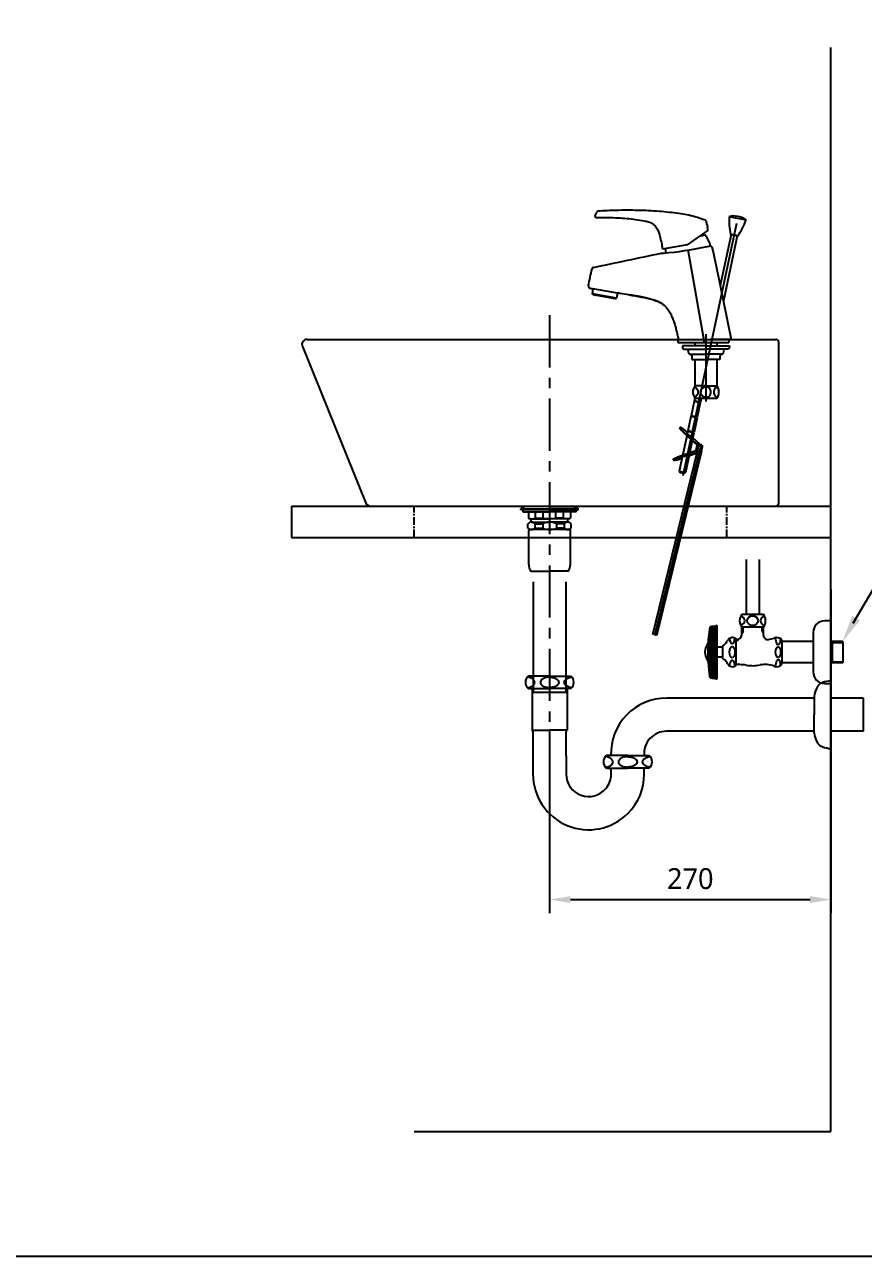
# Model space of a CAD drawing. Extents: x 9 to 3109, y -2323 to -132.
# Drawn here: x 1814 to 2619, y -2323 to -1142 of the extents above; entities that cross this region are included whole.
import ezdxf

# ---------------------------------------------------------------- set-up
doc = ezdxf.new("R2010")
doc.units = 0
doc.header["$LTSCALE"] = 20
doc.header["$MEASUREMENT"] = 0
doc.linetypes.add('CENTER', pattern=[2, 1.25, -0.25, 0.25, -0.25])
doc.layers.get('0').update_dxf_attribs({"linetype": 'CONTINUOUS'})
doc.layers.get('DEFPOINTS').update_dxf_attribs({"linetype": 'CONTINUOUS'})
for name, color, linetype in [('1', 1, 'CONTINUOUS'), ('3', 3, 'CONTINUOUS'), ('4', 4, 'CONTINUOUS'), ('5', 5, 'CONTINUOUS'), ('6', 6, 'CONTINUOUS'), ('7', 7, 'CONTINUOUS')]:
    doc.layers.add(name, color=color, linetype=linetype)
doc.styles.get("Standard").update_dxf_attribs({"font": 'NanumGothic.ttf'})
doc.dimstyles.get("Standard").update_dxf_attribs({"dimtxt": 2.5, "dimasz": 2, "dimexe": 2, "dimexo": 1, "dimgap": 1.5, "dimtad": 1, "dimdec": 0, "dimlfac": 10, "dimrnd": 0.5, "dimzin": 0, "dimdsep": 46, "dimtxsty": 'Standard', "dimcen": 0, "dimclrt": 2, "dimadec": 0, "dimazin": 0, "dimtfac": 1, "dimtdec": 0, "dimtmove": 0, "dimatfit": 3, "dimfxl": 1, "dimtolj": 1, "dimtzin": 0, "dimarcsym": 0})

# ---------------------------------------------------------------- blocks, each defined once
blk = doc.blocks.new('A$C12E610A9')
at = {"color": 3}
for p, q in [((222.1, 194.4), (142, 57.5)), ((370.1, 194.4), (222.1, 194.4))]:
    blk.add_line(p, q, dxfattribs=at)
at = {"layer": '1', "color": 3}
blk.add_solid([(148.7, 60.5), (141.3, 64.9), (131.9, 40.2)], dxfattribs=at)
at = {"layer": '6'}
for p, q in [((39.4, 118.8), (39.4, 66)), ((52.1, 118.8), (52.1, 66)), ((52.1, 66), (35.2, 66)), ((56.2, 66), (52.1, 66)), ((120.9, 60), (114.9, 60)), ((120.9, 0), (120.9, 60)), ((4.8, 54), (4.8, 30)), ((5.4, 54.5), (6.2, 54.5)), ((6.2, 54.5), (6.7, 55)), ((6.2, 54.5), (6.2, 30)), ((6.7, 55), (6.7, 30)), ((6.7, 55), (9.9, 55)), ((6.7, 54.6), (10.2, 54.6)), ((6.7, 53.6), (10.2, 53.6)), ((6.7, 52.6), (10.2, 52.6)), ((6.7, 51.6), (10.2, 51.6)), ((6.7, 50.6), (10.2, 50.6)), ((6.7, 49.6), (10.2, 49.6)), ((6.7, 48.6), (10.2, 48.6)), ((6.7, 47.6), (10.2, 47.6)), ((10.2, 55.3), (10.2, 55.5)), ((10.2, 55.5), (11.7, 55.5)), ((10.2, 55.3), (10.2, 30)), ((11.7, 54.5), (11.7, 55.5)), ((11.7, 30), (11.7, 54.5)), ((56.2, 54), (35.2, 54)), ((35.2, 46.5), (35.2, 54)), ((36.5, 50), (35.2, 47.8)), ((36.5, 50), (35.2, 50)), ((36.5, 50), (36.5, 54)), ((55, 50), (55, 54)), ((55, 50), (56.2, 47.8)), ((56.2, 50), (55, 50)), ((56.2, 46.1), (56.2, 54)), ((103.9, 49), (103.9, 11)), ((6.7, 46.6), (10.2, 46.6)), ((6.7, 45.6), (10.2, 45.6)), ((6.7, 44.6), (10.2, 44.6)), ((6.7, 43.6), (10.2, 43.6)), ((6.7, 42.6), (10.2, 42.6)), ((6.7, 41.6), (10.2, 41.6)), ((6.7, 40.6), (10.2, 40.6)), ((6.7, 39.6), (10.2, 39.6)), ((6.7, 38.6), (10.2, 38.6)), ((6.7, 37.6), (10.2, 37.6)), ((6.7, 36.6), (10.2, 36.6)), ((6.7, 35.6), (10.2, 35.6)), ((16.8, 35.7), (16.8, 34.7)), ((21.7, 41.3), (21.2, 40.4)), ((29.8, 42), (29.8, 42.7)), ((29.8, 18), (29.8, 42)), ((30.7, 42), (29.8, 42)), ((30.7, 41.2), (29.8, 41.2)), ((30.7, 41.2), (32, 42.2)), ((30.7, 41.2), (30.7, 42)), ((73.7, 39.3), (73.7, 42)), ((103.9, 40.2), (73.7, 40.2)), ((73.7, 39.2), (73.7, 20.7)), ((131.9, 40.2), (120.9, 40.2)), ((120.9, 39.6), (120.9, 20.4)), ((122.4, 39.2), (121.4, 40.2)), ((122.4, 19.7), (122.4, 40.2)), ((122.4, 39.2), (132.9, 39.2)), ((132.9, 39.2), (131.9, 40.2)), ((132.7, 20.7), (132.7, 39.2)), ((4.8, 6), (4.8, 30)), ((6.2, 5.5), (6.2, 30)), ((6.7, 34.6), (10.2, 34.6)), ((6.7, 33.6), (10.2, 33.6)), ((6.7, 32.6), (10.2, 32.6)), ((6.7, 31.6), (10.2, 31.6)), ((6.7, 30.6), (10.2, 30.6)), ((6.7, 5), (6.7, 30)), ((6.7, 29.4), (10.2, 29.4)), ((6.7, 28.4), (10.2, 28.4)), ((6.7, 27.4), (10.2, 27.4)), ((6.7, 26.4), (10.2, 26.4)), ((6.7, 25.4), (10.2, 25.4)), ((6.7, 24.4), (10.2, 24.4)), ((10.2, 4.7), (10.2, 30)), ((16.8, 34.7), (11.7, 34.7)), ((11.7, 4.5), (11.7, 30)), ((16.8, 25.2), (11.7, 25.2)), ((16.8, 34.7), (16.8, 25.2)), ((16.8, 24.3), (16.8, 25.2)), ((6.7, 23.4), (10.2, 23.4)), ((6.7, 22.4), (10.2, 22.4)), ((6.7, 21.4), (10.2, 21.4)), ((6.7, 20.4), (10.2, 20.4)), ((6.7, 19.4), (10.2, 19.4)), ((6.7, 18.4), (10.2, 18.4)), ((6.7, 17.4), (10.2, 17.4)), ((6.7, 16.4), (10.2, 16.4)), ((6.7, 15.4), (10.2, 15.4)), ((6.7, 14.4), (10.2, 14.4)), ((6.7, 13.4), (10.2, 13.4)), ((6.7, 12.4), (10.2, 12.4)), ((21.7, 18.7), (21.2, 19.6)), ((30.7, 18.7), (29.8, 18.7)), ((33.5, 18), (29.8, 18)), ((29.8, 17.3), (29.8, 18)), ((30.7, 18.7), (32, 18)), ((30.7, 18), (30.7, 18.7)), ((73.7, 18), (73.7, 20.7)), ((103.9, 19.7), (73.7, 19.7)), ((73.7, 19.7), (73.7, 19.6)), ((73.7, 18), (73.7, 19.6)), ((131.9, 19.7), (120.9, 19.7)), ((121.4, 19.7), (122.4, 20.7)), ((122.4, 20.7), (132.9, 20.7)), ((131.9, 19.7), (132.9, 20.7)), ((5.4, 5.5), (6.2, 5.5)), ((6.2, 5.5), (6.7, 5)), ((6.7, 11.4), (10.2, 11.4)), ((6.7, 10.4), (10.2, 10.4)), ((6.7, 9.4), (10.2, 9.4)), ((6.7, 8.4), (10.2, 8.4)), ((6.7, 7.4), (10.2, 7.4)), ((6.7, 6.4), (10.2, 6.4)), ((6.7, 5.4), (10.2, 5.4)), ((6.7, 5), (9.9, 5)), ((10.2, 4.5), (10.2, 4.7)), ((10.2, 4.5), (11.7, 4.5)), ((114.9, 0), (120.9, 0))]:
    blk.add_line(p, q, dxfattribs=at)
for centre, radius, start, end in [((43.2, 60), 10, 143.1301, 216.8699), ((48.2, 60), 10, 323.1301, 36.8699), ((114.9, 49), 11, 90, 180), ((147.7, 30), 145, 170.5066, 178.0569), ((5.4, 53.8), 0.7, 90, 170.5066), ((9.9, 55.3), 0.3, 270, 0), ((14, 30), 14, 141.7859, 179.7527), ((9, 47.4), 14, 303.8098, 330), ((26.4, 38.6), 5.36, 49.5694, 150), ((30.7, 46.5), 4.5, 270, 0), ((60.2, 46.1), 4, 180, 277.7117), ((57.5, 66.7), 24.8, 277.7117, 290.9661), ((68.8, 37), 7, 45.4871, 110.9661), ((14, 30.1), 14, 180.2473, 218.2141), ((147.7, 30), 145, 178.0569, 189.4934), ((9, 12.6), 14, 30, 56.1902), ((26.4, 21.4), 5.36, 210, 310.4306), ((33.5, -20), 38, 80.6952, 90), ((45.7, 55), 38, 260.6952, 280.7373), ((57.5, -6.7), 24.8, 69.0339, 100.7373), ((68.8, 23), 7, 249.0339, 314.5), ((5.4, 6.2), 0.7, 189.4934, 270), ((9.9, 4.7), 0.3, 0, 90), ((114.9, 11), 11, 180, 270)]:
    blk.add_arc(centre, radius, start, end, dxfattribs=at)
for centre, major_axis, ratio, start_param, end_param in [((33, 60.2), (-5.23, 0), 0.866391, 1.800504, 4.443058), ((58.4, 60.2), (-5.23, 0), 0.866391, -1.317473, 1.357378), ((26.1, 43.6), (0, 5.4), 0.478204, 1.649187, 4.692658), ((70.2, 42.5), (0, 5.22), 0.46009, 1.292018, 4.793095), ((26.1, 16.7), (0, 5.4), 0.478204, 4.6817, 7.825213), ((70.2, 17.6), (0, 5.22), 0.46009, 4.613779, 8.15122)]:
    blk.add_ellipse(centre, major_axis=major_axis, ratio=ratio, start_param=start_param, end_param=end_param, dxfattribs=at)
for centre, major_axis, ratio in [((45.7, 60.2), (5.23, 0), 0.866391), ((26.1, 30), (0, -5.4), 0.478204), ((70.2, 30), (0, -5.22), 0.46009)]:
    blk.add_ellipse(centre, major_axis=major_axis, ratio=ratio, dxfattribs=at)
at = {"layer": '1', "color": 2, "insert": (301.4, 218.1), "char_height": 26, "attachment_point": 5}
blk.add_mtext('R{\\f??|b0|i0|c0|p49; }1/2', dxfattribs=at)
blk = doc.blocks.new('A$C60C84702')
at = {"layer": '4'}
for p, q in [((6.7, 147.4), (2.4, 147.4)), ((6.7, 147.4), (2.4, 147.4)), ((22.9, 147.4), (6.7, 147.4)), ((22.9, 147.4), (6.7, 147.4)), ((22.9, 147.4), (39.2, 147.4)), ((22.9, 147.4), (39.2, 147.4)), ((39.2, 147.4), (43.5, 147.4)), ((39.2, 147.4), (43.5, 147.4)), ((2.8, 135.4), (2.4, 135.4)), ((2.8, 135.4), (22.9, 135.4)), ((6.1, 135.4), (6.1, 95.6)), ((43.1, 135.4), (22.9, 135.4)), ((39.7, 135.4), (39.7, 95.6)), ((43.1, 135.4), (43.5, 135.4)), ((6.1, 95.6), (22.9, 95.6)), ((39.7, 95.6), (22.9, 95.6)), ((7.1, 53.4), (7.1, 93.9)), ((38.8, 70.8), (38.8, 93.9)), ((81.6, 71.1), (77.3, 71.1)), ((97.9, 71.1), (81.6, 71.1)), ((97.9, 71.1), (97.9, 71.1)), ((98, 71.1), (97.9, 71.1)), ((98, 71.1), (114.3, 71.1)), ((114.3, 71.1), (118.6, 71.1)), ((38.8, 70.8), (38.8, 53.4)), ((77.7, 59.1), (97.9, 59.1)), ((81.1, 59.1), (81.1, 58.4)), ((82.1, 53.4), (82.1, 56.8)), ((118.2, 59.1), (98, 59.1)), ((113.8, 53.4), (113.8, 59.1))]:
    blk.add_line(p, q, dxfattribs=at)
for points in [[(8.7, 141.4, 0.155217), (8.1, 143.2, 0.106747), (6.1, 145.1, 0.073043), (3.3, 146.2, 0.028511), (1.6, 146.6, 0.059523)], [(14.7, 143.1, 0.32729), (14.7, 139.6, 0.106373), (16.7, 137.8, 0.071219), (19.4, 136.8, 0.057537), (22.9, 136.4, 0.057537)], [(22.9, 146.4, 0.057537), (19.4, 146, 0.071219), (16.7, 144.9, 0.106373), (14.7, 143.1, 0.159483)], [(22.9, 146.4, 0.057537), (19.4, 146, 0.071219), (16.7, 144.9, 0.106373), (14.7, 143.1, 0.159483)], [(22.9, 146.4, -0.057537), (26.5, 146, -0.071219), (29.2, 144.9, -0.106373), (31.2, 143.1, -0.159483)], [(22.9, 146.4, -0.057537), (26.5, 146, -0.071219), (29.2, 144.9, -0.106373), (31.2, 143.1, -0.159483)], [(31.2, 143.1, -0.32729), (31.2, 139.6, -0.106373), (29.2, 137.8, -0.071219), (26.5, 136.8, -0.057537), (22.9, 136.4, -0.057537)], [(37.1, 141.4, -0.155217), (37.7, 143.2, -0.106747), (39.8, 145.1, -0.073043), (42.5, 146.2, -0.028511), (44.3, 146.6, -0.059523)], [(1.6, 136.2, 0.028511), (3.3, 136.5, 0.073043), (6.1, 137.6, 0.106747), (8.1, 139.5, 0.155217), (8.7, 141.4, 0.155217)], [(44.3, 136.2, -0.028511), (42.5, 136.5, -0.073043), (39.8, 137.6, -0.106747), (37.7, 139.5, -0.155217), (37.1, 141.4, -0.155217)], [(83.7, 65.1, 0.155217), (83.1, 66.9, 0.106747), (81, 68.8, 0.073043), (78.2, 69.9, 0.028511), (76.5, 70.3, 0.059523)], [(76.5, 59.9, 0.028511), (78.2, 60.2, 0.073043), (81, 61.3, 0.106747), (83.1, 63.2, 0.155217), (83.7, 65.1, 0.155217)], [(89.6, 66.8, 0.32729), (89.6, 63.3, 0.106373), (91.6, 61.5, 0.071219), (94.3, 60.5, 0.057537), (97.9, 60.1, 0.057537)], [(97.9, 70.1, 0.05879), (94.3, 69.7, 0.071219), (91.6, 68.6, 0.106373), (89.6, 66.8, 0.159483)], [(97.9, 70.1, -0.05879), (101.6, 69.7, -0.071219), (104.3, 68.6, -0.106373), (106.3, 66.8, -0.159483)], [(106.3, 66.8, -0.32729), (106.3, 63.3, -0.106373), (104.3, 61.5, -0.071219), (101.6, 60.5, -0.057537), (98, 60.1, -0.057537)], [(112.2, 65.1, -0.155217), (112.8, 66.9, -0.106747), (114.9, 68.8, -0.073043), (117.6, 69.9, -0.028511), (119.4, 70.3, -0.059523)], [(119.4, 59.9, -0.028511), (117.6, 60.2, -0.073043), (114.9, 61.3, -0.106747), (112.8, 63.2, -0.155217), (112.2, 65.1, -0.155217)]]:
    blk.add_lwpolyline(points, format="xyb", dxfattribs=at)
for centre, radius, start, end in [((7.7, 141.4), 8, 131.4096, 228.5904), ((38.2, 141.4), 8, 311.4096, 48.5904), ((135.2, 72.9), 53.4, 90, 181.9326), ((7.1, 95.6), 1, 180, 238.7026), ((6.1, 93.9), 0.925, 0, 58.7026), ((39.7, 93.9), 0.925, 121.2974, 180), ((38.7, 95.6), 1, 301.2974, 0), ((135.2, 72.9), 21.6, 90, 184.7747), ((82.6, 65.1), 8, 131.4096, 228.5904), ((113.3, 65.1), 8, 311.4096, 48.5904), ((60.4, 53.4), 53.4, 180, 314.9403), ((60.4, 53.4), 21.6, 180, 320.796), ((60.4, 53.4), 21.6, 320.796, 0), ((65.1, 47.8), 19.2, 28.0637, 33.4561), ((60.4, 53.4), 53.4, 314.9403, 0)]:
    blk.add_arc(centre, radius, start, end, dxfattribs=at)
blk = doc.blocks.new('A$C7012546D')
at = {"layer": '4'}
for p, q in [((16, 65), (16, 0)), ((0, 49.9), (0, 32.5)), ((47.1, 48.4), (16, 48.4)), ((47.1, 16.6), (47.1, 48.4)), ((0, 15.1), (0, 32.5)), ((47.1, 16.6), (16, 16.6))]:
    blk.add_line(p, q, dxfattribs=at)
for centre, radius, start, end in [((20, 49), 20, 146.2077, 177.4359), ((11.3, 54.1), 10, 111.1927, 142.8035), ((17.5, 35), 30, 92.866, 109.0071), ((20, 16), 20, 182.5641, 213.7923), ((11.3, 10.9), 10, 217.1965, 248.8073), ((17.5, 30), 30, 250.9929, 267.134)]:
    blk.add_arc(centre, radius, start, end, dxfattribs=at)
blk = doc.blocks.new('*D79')
at = {"layer": '3', "color": 3, "lineweight": -2, "transparency": 16777216}
for p, q in [((2587.7, -1683.5), (2587.7, -1993.9)), ((2317.7, -1818.3), (2317.7, -1993.9)), ((2337.7, -1980.9), (2567.7, -1980.9))]:
    blk.add_line(p, q, dxfattribs=at)
at = {"layer": '3', "color": 3, "transparency": 16777216}
for points in [[(2337.7, -1977.6), (2337.7, -1984.2), (2317.7, -1980.9)], [(2567.7, -1977.6), (2567.7, -1984.2), (2587.7, -1980.9)]]:
    blk.add_solid(points, dxfattribs=at)
at = {"layer": 'DEFPOINTS', "color": 0, "transparency": 16777216}
for p in [(2587.7, -1683.5), (2317.7, -1818.3), (2587.7, -1980.9)]:
    blk.add_point(p, dxfattribs=at)
at = {"layer": '3', "color": 2, "transparency": 16777216, "insert": (2452.7, -1960.9), "char_height": 20, "attachment_point": 5}
blk.add_mtext('\\A1;270', dxfattribs=at)

msp = doc.modelspace()

# ---------------------------------------------------------------- linework, layer by layer
at = {"color": 2, "linetype": 'CENTER', "ltscale": 2}
msp.add_line((2317.71523, -1420.34506, 44.71601), (2317.71523, -1818.30575, 44.71601), dxfattribs=at)
at = {"color": 7}
msp.add_line((2146.07028, -1603.50143, 78.66922), (2534.71523, -1603.50143, 78.66922), dxfattribs=at)
at = {"layer": '1'}
for p, q in [((2587.71523, -2203.50143, 44.71601), (2587.71523, -1163.50143, 44.71601)), ((2187.71523, -2203.50143, 44.71601), (2587.71523, -2203.50143, 44.71601))]:
    msp.add_line(p, q, dxfattribs=at)
at = {"layer": '1', "color": 7}
for p, q in [((2080.53986, -1450.23706, 46.19147), (2141.44344, -1600.46868, 78.00489)), ((2085.1667, -1443.50143, 44.71601), (2534.71523, -1443.50143, 44.71601)), ((2537.71523, -1600.57358, 78.01521), (2537.71523, -1446.50143, 44.71601))]:
    msp.add_line(p, q, dxfattribs=at)
at = {"layer": '1', "color": 7, "extrusion": (0, 0.213979, 0.976838)}
msp.add_arc((-2085.1667, 1424.63561, -265.19919), 5, 270, 22.27605805, dxfattribs=at)
at = {"layer": '1', "color": 7}
msp.add_arc((2534.71523, -1446.50143, 44.71601), 3, 0, 90, dxfattribs=at)
at = {"layer": '1', "color": 7, "extrusion": (2.53217e-15, 0.213979, 0.976838)}
msp.add_arc((-2146.07028, 1578.19501, -266.26909), 5, 22.27605805, 90, dxfattribs=at)
at = {"layer": '1', "color": 7, "extrusion": (2.60085e-15, 0.218004, 0.975948)}
msp.add_arc((-2534.71523, 1579.08408, -272.79228), 3, 90, 180, dxfattribs=at)
at = {"layer": '3'}
for p, q in [((2294.38188, -1603.50143, 87.92328), (2290.21523, -1606.00141, 87.92328)), ((2290.21523, -1607.00141, 87.92328), (2290.21523, -1606.00141, 87.92328)), ((2290.21523, -1606.00141, 87.92328), (2317.71523, -1606.00141, 87.92328)), ((2345.21523, -1606.00141, 87.92328), (2317.71523, -1606.00141, 87.92328)), ((2341.04859, -1603.50143, 87.92328), (2345.21523, -1606.00141, 87.92328)), ((2345.21523, -1607.00141, 87.92328), (2345.21523, -1606.00141, 87.92328)), ((2300.21523, -1607.00141, 87.92328), (2290.21523, -1607.00141, 87.92328)), ((2292.0231, -1607.00141, 87.92328), (2292.0231, -1608.30141, 87.92328)), ((2292.5231, -1608.80141, 87.92328), (2297.5231, -1608.80141, 87.92328)), ((2297.5231, -1608.80141, 87.92328), (2297.5231, -1614.92406, 87.92328)), ((2297.5231, -1608.80141, 87.92328), (2317.71523, -1608.80141, 87.92328)), ((2298.5231, -1615.50141, 87.92328), (2297.5231, -1614.92406, 87.92328)), ((2298.5231, -1615.50141, 87.92328), (2299.9231, -1615.50141, 87.92328)), ((2299.9231, -1615.50141, 87.92328), (2317.71523, -1615.50141, 87.92328)), ((2335.21523, -1607.00141, 87.92328), (2300.21523, -1607.00141, 87.92328)), ((2300.21523, -1618.91265, 87.92328), (2300.21523, -1615.50141, 87.92328)), ((2304.29789, -1614.92406, 87.92328), (2304.29789, -1608.80141, 87.92328)), ((2304.29789, -1614.92406, 87.92328), (2311.69855, -1614.92406, 87.92328)), ((2311.69855, -1614.92406, 87.92328), (2311.69855, -1608.80141, 87.92328)), ((2337.90736, -1608.80141, 87.92328), (2317.71523, -1608.80141, 87.92328)), ((2335.50736, -1615.50141, 87.92328), (2317.71523, -1615.50141, 87.92328)), ((2323.73192, -1614.92406, 87.92328), (2323.73192, -1608.80141, 87.92328)), ((2331.13258, -1614.92406, 87.92328), (2323.73192, -1614.92406, 87.92328)), ((2331.13258, -1614.92406, 87.92328), (2331.13258, -1608.80141, 87.92328)), ((2335.21523, -1607.00141, 87.92328), (2345.21523, -1607.00141, 87.92328)), ((2335.21523, -1618.91265, 87.92328), (2335.21523, -1615.50141, 87.92328)), ((2336.90736, -1615.50141, 87.92328), (2335.50736, -1615.50141, 87.92328)), ((2336.90736, -1615.50141, 87.92328), (2337.90736, -1614.92406, 87.92328)), ((2342.90736, -1608.80141, 87.92328), (2337.90736, -1608.80141, 87.92328)), ((2337.90736, -1608.80141, 87.92328), (2337.90736, -1614.92406, 87.92328)), ((2343.40736, -1607.00141, 87.92328), (2343.40736, -1608.30141, 87.92328)), ((2296.97154, -1624.46363, 87.92328), (2296.97154, -1620.35038, 87.92328)), ((2297.71523, -1659.50935, 87.92328), (2297.71523, -1626.907, 87.92328)), ((2317.71523, -1625.907, 87.92328), (2298.71523, -1625.907, 87.92328)), ((2300.35893, -1618.907, 87.92328), (2317.47154, -1618.907, 87.92328)), ((2303.74632, -1620.35038, 87.92328), (2303.74632, -1624.46363, 87.92328)), ((2303.74632, -1620.35038, 87.92328), (2311.14698, -1620.35038, 87.92328)), ((2303.74632, -1624.46363, 87.92328), (2311.14698, -1624.46363, 87.92328)), ((2311.14698, -1620.35038, 87.92328), (2311.14698, -1624.46363, 87.92328)), ((2335.07154, -1625.907, 87.92328), (2317.71523, -1625.907, 87.92328)), ((2335.07154, -1618.907, 87.92328), (2317.95893, -1618.907, 87.92328)), ((2331.68415, -1620.35038, 87.92328), (2324.28348, -1620.35038, 87.92328)), ((2324.28348, -1620.35038, 87.92328), (2324.28348, -1624.46363, 87.92328)), ((2331.68415, -1624.46363, 87.92328), (2324.28348, -1624.46363, 87.92328)), ((2331.68415, -1620.35038, 87.92328), (2331.68415, -1624.46363, 87.92328)), ((2334.51523, -1625.907, 87.92328), (2335.07154, -1625.907, 87.92328)), ((2335.07154, -1625.907, 87.92328), (2335.47154, -1625.907, 87.92328)), ((2336.71523, -1625.907, 87.92328), (2335.21523, -1625.907, 87.92328)), ((2337.71523, -1659.50935, 87.92328), (2337.71523, -1626.907, 87.92328)), ((2338.45893, -1624.46363, 87.92328), (2338.45893, -1620.35038, 87.92328)), ((2299.71524, -1665.907, 87.92328), (2317.71523, -1665.907, 87.92328)), ((2335.71523, -1665.907, 87.92328), (2317.71523, -1665.907, 87.92328)), ((2301.84023, -1676.00064, 53.97006), (2301.84023, -1782.00064, 53.97006)), ((2333.59023, -1782.00064, 53.97006), (2333.59023, -1676.00064, 53.97006)), ((2301.84023, -1782.00064, 53.97006), (2333.59023, -1782.00064, 53.97006))]:
    msp.add_line(p, q, dxfattribs=at)
for centre, radius, start, end in [((2292.5231, -1608.30141, 87.92328), 0.5, 180, 270), ((2300.9105, -1605.3222, 87.92328), 10.18185, 250.56792502, 289.43207498), ((2317.52309, -1586.04908, 87.92328), 29.45658, 258.59556617, 270.3737354), ((2317.90737, -1586.04908, 87.92328), 29.45658, 269.6262646, 281.40443383), ((2334.51997, -1605.3222, 87.92328), 10.18185, 250.56792502, 289.43207498), ((2342.90736, -1608.30141, 87.92328), 0.5, 270, 0), ((2300.35893, -1623.6148, 87.92328), 4.70435, 43.94093732, 136.05906268), ((2300.35893, -1621.1992, 87.92328), 4.70435, 223.94093732, 316.05906268), ((2298.71523, -1626.907, 87.92328), 1, 90, 180), ((2317.24934, -1632.51148, 87.92328), 13.60629, 89.06429532, 116.64718661), ((2317.24934, -1612.30252, 87.92328), 13.60629, 243.35281339, 270.93570468), ((2318.18113, -1632.51148, 87.92328), 13.60629, 63.35281339, 90.93570468), ((2318.18113, -1612.30252, 87.92328), 13.60629, 269.06429532, 296.64718661), ((2335.07154, -1623.6148, 87.92328), 4.70435, 43.94093732, 136.05906268), ((2335.07154, -1621.1992, 87.92328), 4.70435, 223.94093732, 316.05906268), ((2336.71523, -1626.907, 87.92328), 1, 0, 90), ((2310.70364, -1658.96042, 87.92328), 13, 182.42004342, 212.30000816), ((2324.72683, -1658.96042, 87.92328), 13, 327.69999184, 357.57995658)]:
    msp.add_arc(centre, radius, start, end, dxfattribs=at)
at = {"layer": '4'}
for p, q in [((2571.73526, -1787.65063, 44.71601), (2429.94425, -1787.65063, 44.71601)), ((2571.73526, -1819.40063, 44.71601), (2429.94425, -1819.40063, 44.71601))]:
    msp.add_line(p, q, dxfattribs=at)
at = {"layer": '5'}
for p, q in [((2070.21523, -1603.50143, 78.66922), (2587.71523, -1603.50143, 78.66922)), ((2070.21523, -1603.50143, 78.66922), (2070.21523, -1633.50143, 78.66922)), ((2070.21523, -1633.50143, 78.66922), (2587.71523, -1633.50143, 78.66922))]:
    msp.add_line(p, q, dxfattribs=at)
at = {"layer": '5', "color": 1, "linetype": 'CENTER', "ltscale": 0.3}
for p, q in [((2187.71523, -1633.50143, 78.66922), (2187.71523, -1603.50143, 78.66922)), ((2487.71523, -1633.50143, 78.66922), (2487.71523, -1603.50143, 78.66922))]:
    msp.add_line(p, q, dxfattribs=at)
at = {"layer": '5', "color": 212}
msp.add_lwpolyline([(9.10671, -223.14423), (3109.10671, -223.14423), (3109.10671, -2323.14423), (9.10671, -2323.14423)], close=True, dxfattribs=at)
at = {"layer": '7'}
for p, q in [((2497.17824, -1332.32393, 44.71601), (2445.70195, -1574.50085, 44.71601)), ((2468.90886, -1333.48399, 44.71601), (2469.25616, -1335.45364, 44.71601)), ((2493.1317, -1324.90785, 44.71601), (2490.12993, -1325.80331, 44.71601)), ((2506.26937, -1329.23385, 44.71601), (2490.12993, -1325.80331, 44.71601)), ((2493.1317, -1324.90785, 44.71601), (2493.16202, -1324.91429, 44.71601)), ((2503.86101, -1327.18843, 44.71601), (2503.89133, -1327.19487, 44.71601)), ((2503.89133, -1327.19487, 44.71601), (2506.26937, -1329.23385, 44.71601)), ((2469.75614, -1338.66359, 44.71601), (2449.69115, -1352.71325, 44.71601)), ((2467.06043, -1343.65956, 44.71601), (2461.127, -1344.70578, 44.71601)), ((2491.83466, -1343.03428, 44.71601), (2481.48734, -1391.7146, 44.71601)), ((2497.70355, -1344.28175, 44.71601), (2484.49797, -1406.40912, 44.71601)), ((2498.38309, -1344.11338, 44.71601), (2491.28236, -1342.60407, 44.71601)), ((2491.66949, -1342.99917, 44.71601), (2492.81281, -1343.24219, 44.71601)), ((2496.7254, -1344.07384, 44.71601), (2492.81281, -1343.24219, 44.71601)), ((2496.7254, -1344.07384, 44.71601), (2497.86872, -1344.31686, 44.71601)), ((2449.69115, -1352.71325, 44.71601), (2426.19618, -1356.85605, 44.71601)), ((2466.22854, -1446.50142, 44.71601), (2450.57676, -1357.73577, 44.71601)), ((2467.31849, -1354.78375, 44.71601), (2472.65684, -1353.84245, 44.71601)), ((2481.48734, -1391.7146, 44.71601), (2492.09747, -1443.50142, 44.71601)), ((2359.30935, -1394.91335, 44.71601), (2358.44234, -1399.83044, 44.71601)), ((2382.07772, -1403.998, 44.71601), (2358.44234, -1399.83044, 44.71601)), ((2359.32689, -1400.57267, 44.71601), (2358.44234, -1399.83044, 44.71601)), ((2382.94734, -1399.06617, 44.71601), (2359.30935, -1394.91335, 44.71601)), ((2359.32689, -1400.57267, 44.71601), (2361.05091, -1400.87666, 44.71601)), ((2379.26924, -1404.08905, 44.71601), (2361.0503, -1400.87655, 44.71601)), ((2378.84059, -1404.21655, 44.71601), (2361.40949, -1401.14297, 44.71601)), ((2379.26869, -1404.08895, 44.71601), (2380.99266, -1404.39293, 44.71601)), ((2380.99266, -1404.39293, 44.71601), (2382.07772, -1403.998, 44.71601)), ((2382.94734, -1399.06617, 44.71601), (2382.07772, -1403.998, 44.71601)), ((2383.43974, -1399.153, 44.71601), (2382.94734, -1399.06617, 44.71601)), ((2467.71523, -1438.50142, 44.71601), (2467.71523, -1503.00142, 44.71601)), ((2439.94128, -1443.50142, 44.71601), (2469.09747, -1443.50142, 44.71601)), ((2440.9414, -1443.50142, 44.71601), (2440.9414, -1446.50142, 44.71601)), ((2440.9414, -1446.50142, 44.71601), (2468.4598, -1446.50142, 44.71601)), ((2441.22215, -1443.0325, 44.71601), (2441.32817, -1443.50142, 44.71601)), ((2441.32817, -1443.50142, 44.71601), (2492.09747, -1443.50142, 44.71601)), ((2445.21523, -1449.7872, 44.71601), (2445.21523, -1451.2872, 44.71601)), ((2467.71523, -1449.7872, 44.71601), (2445.21523, -1449.7872, 44.71601)), ((2446.71523, -1452.7872, 44.71601), (2449.21523, -1452.7872, 44.71601)), ((2449.21523, -1452.7872, 44.71601), (2467.71523, -1452.7872, 44.71601)), ((2457.21523, -1446.50142, 44.71601), (2457.21523, -1449.7872, 44.71601)), ((2467.71523, -1449.7872, 44.71601), (2490.21523, -1449.7872, 44.71601)), ((2486.21523, -1452.7872, 44.71601), (2467.71523, -1452.7872, 44.71601)), ((2468.4598, -1446.50142, 44.71601), (2489.71523, -1446.50142, 44.71601)), ((2469.09747, -1443.50142, 44.71601), (2490.71523, -1443.50142, 44.71601)), ((2490.71523, -1443.50142, 44.71601), (2471.71523, -1443.50142, 44.71601)), ((2475.79415, -1443.50142, 44.71601), (2474.78226, -1443.50142, 44.71601)), ((2476.9887, -1443.50142, 44.71601), (2475.79415, -1443.50142, 44.71601)), ((2478.21523, -1446.50142, 44.71601), (2478.21523, -1449.7872, 44.71601)), ((2488.71523, -1452.7872, 44.71601), (2486.21523, -1452.7872, 44.71601)), ((2489.71523, -1443.50142, 44.71601), (2489.71523, -1446.50142, 44.71601)), ((2490.21523, -1449.7872, 44.71601), (2490.21523, -1451.2872, 44.71601)), ((2450.71523, -1454.2872, 44.71601), (2450.71523, -1455.7872, 44.71601)), ((2452.71523, -1457.7872, 44.71601), (2467.71523, -1457.7872, 44.71601)), ((2454.21523, -1459.2872, 44.71601), (2454.21523, -1462.7872, 44.71601)), ((2454.21523, -1462.7872, 44.71601), (2467.71523, -1462.7872, 44.71601)), ((2457.21523, -1462.7872, 44.71601), (2457.21523, -1488.00142, 44.71601)), ((2482.71523, -1457.7872, 44.71601), (2467.71523, -1457.7872, 44.71601)), ((2481.21523, -1462.7872, 44.71601), (2467.71523, -1462.7872, 44.71601)), ((2478.21523, -1462.7872, 44.71601), (2478.21523, -1488.00142, 44.71601)), ((2481.21523, -1459.2872, 44.71601), (2481.21523, -1462.7872, 44.71601)), ((2484.71523, -1454.2872, 44.71601), (2484.71523, -1455.7872, 44.71601)), ((2467.71523, -1488.00142, 44.71601), (2457.21523, -1488.00142, 44.71601)), ((2467.71523, -1488.00142, 44.71601), (2478.21523, -1488.00142, 44.71601)), ((2457.1165, -1499.86747, 44.71601), (2456.58361, -1502.37453, 44.71601)), ((2457.21523, -1500.00142, 44.71601), (2478.21523, -1500.00142, 44.71601)), ((2463.22207, -1500.00142, 44.71601), (2462.45249, -1503.622, 44.71601)), ((2456.43807, -1503.05923, 44.71601), (2453.52731, -1516.7533, 44.71601)), ((2462.30696, -1504.3067, 44.71601), (2456.43807, -1503.05923, 44.71601)), ((2462.45249, -1503.622, 44.71601), (2456.58361, -1502.37453, 44.71601)), ((2456.92714, -1503.16319, 44.71601), (2457.07268, -1502.47848, 44.71601)), ((2462.30696, -1504.3067, 44.71601), (2459.39619, -1518.00077, 44.71601)), ((2461.81788, -1504.20274, 44.71601), (2461.96342, -1503.51804, 44.71601)), ((2453.38177, -1517.438, 44.71601), (2450.471, -1531.13207, 44.71601)), ((2459.25065, -1518.68547, 44.71601), (2453.38177, -1517.438, 44.71601)), ((2459.39619, -1518.00077, 44.71601), (2453.52731, -1516.7533, 44.71601)), ((2453.87084, -1517.54195, 44.71601), (2454.01638, -1516.85725, 44.71601)), ((2459.25065, -1518.68547, 44.71601), (2456.33989, -1532.37954, 44.71601)), ((2458.76158, -1518.58151, 44.71601), (2458.90712, -1517.89681, 44.71601)), ((2450.32547, -1531.81677, 44.71601), (2442.21691, -1569.96453, 44.71601)), ((2443.1372, -1528.18461, 44.71601), (2442.81421, -1528.55864, 44.71601)), ((2445.89404, -1531.72678, 44.71601), (2445.57105, -1532.10082, 44.71601)), ((2445.57105, -1532.10082, 44.71601), (2459.21252, -1544.91885, 44.71601)), ((2458.81297, -1543.86589, 44.71601), (2445.89404, -1531.72678, 44.71601)), ((2456.19435, -1533.06424, 44.71601), (2448.0858, -1571.212, 44.71601)), ((2450.06339, -1533.04976, 44.71601), (2449.4627, -1532.48533, 44.71601)), ((2456.19435, -1533.06424, 44.71601), (2450.32547, -1531.81677, 44.71601)), ((2456.33989, -1532.37954, 44.71601), (2450.471, -1531.13207, 44.71601)), ((2450.81454, -1531.92072, 44.71601), (2450.96008, -1531.23602, 44.71601)), ((2455.70528, -1532.96028, 44.71601), (2455.85082, -1532.27558, 44.71601)), ((2418.76585, -1727.4854, 44.71601), (2462.39473, -1547.56937, 44.71601)), ((2461.76468, -1544.04473, 44.71601), (2455.17626, -1537.854, 44.71601)), ((2459.01193, -1545.76159, 44.71601), (2458.21245, -1549.52286, 44.71601)), ((2459.13581, -1543.48595, 44.71601), (2458.74822, -1543.93479, 44.71601)), ((2458.74822, -1543.93479, 44.71601), (2459.35708, -1544.50689, 44.71601)), ((2459.55628, -1545.87729, 44.71601), (2458.7568, -1549.63856, 44.71601)), ((2459.8107, -1545.93137, 44.71601), (2459.01206, -1545.76161, 44.71601)), ((2459.74467, -1544.05805, 44.71601), (2459.13581, -1543.48595, 44.71601)), ((2459.13581, -1543.48595, 44.71601), (2463.06133, -1544.32034, 44.71601)), ((2459.78506, -1544.0971, 44.71601), (2459.62517, -1544.84935, 44.71601)), ((2459.74467, -1544.05805, 44.71601), (2463.67018, -1544.89244, 44.71601)), ((2459.84289, -1549.86942, 44.71601), (2460.67453, -1545.95683, 44.71601)), ((2464.03168, -1546.67041, 44.71601), (2460.63749, -1545.94895, 44.71601)), ((2463.67018, -1544.89244, 44.71601), (2463.06133, -1544.32034, 44.71601)), ((2464.00528, -1546.6648, 44.71601), (2463.34484, -1549.77189, 44.71601)), ((2463.35272, -1549.96251, 44.71601), (2464.05158, -1546.67464, 44.71601)), ((2459.5455, -1549.8062, 44.71601), (2416.48242, -1727.02719, 44.71601)), ((2463.47102, -1550.6406, 44.71601), (2420.42845, -1727.81904, 44.71601)), ((2436.41802, -1558.65032, 44.71601), (2436.56096, -1559.12339, 44.71601)), ((2458.05293, -1550.37432, 44.71601), (2440.37726, -1556.53569, 44.71601)), ((2440.37726, -1556.53569, 44.71601), (2440.52019, -1557.00876, 44.71601)), ((2440.52019, -1557.00876, 44.71601), (2458.19586, -1550.84739, 44.71601)), ((2444.08885, -1557.7673, 44.71601), (2444.86718, -1557.49599, 44.71601)), ((2451.49208, -1555.18668, 44.71601), (2458.32365, -1552.80534, 44.71601)), ((2458.71631, -1550.95801, 44.71601), (2458.19586, -1550.84739, 44.71601)), ((2458.21258, -1549.52288, 44.71601), (2459.84289, -1549.86942, 44.71601)), ((2463.3791, -1550.62106, 44.71601), (2463.47102, -1550.6406, 44.71601)), ((2442.21691, -1569.96453, 44.71601), (2442.98715, -1571.15058, 44.71601)), ((2442.21691, -1569.96453, 44.71601), (2448.0858, -1571.212, 44.71601)), ((2442.98715, -1571.15058, 44.71601), (2446.89974, -1571.98223, 44.71601)), ((2448.0858, -1571.212, 44.71601), (2446.89974, -1571.98223, 44.71601))]:
    msp.add_line(p, q, dxfattribs=at)
at = {"layer": '7', "extrusion": (0, 1, 0)}
msp.add_line((2297.21523, -1603.50143, 78.66922), (2338.21523, -1603.50143, 78.66922), dxfattribs=at)
msp.add_line((2297.21523, -1603.50143, 78.66922), (2338.21523, -1603.50143, 78.66922), dxfattribs=at)
at = {"layer": '7', "elevation": 44.71601}
for points in [[(2456.47345, -1489.14537, -0.0386445534), (2457.17641, -1489.38045, -0.0992326632), (2458.77055, -1490.46589, -0.0977239657), (2459.83101, -1492.08321, -0.0966832698), (2460.20543, -1494.00142, -0.0966832698), (2459.83101, -1495.91963, -0.0977239657), (2458.77055, -1497.53696, -0.0992326632), (2457.17641, -1498.62239, -0.0386445534), (2456.47345, -1498.85747, -0.1003264732)], [(2467.71523, -1499.00142, -0.1003264732), (2465.84528, -1498.62239, -0.0992326632), (2464.25113, -1497.53696, -0.0977239657), (2463.19067, -1495.91963, -0.0966832698), (2462.81625, -1494.00142, -0.0966832698), (2463.19067, -1492.08321, -0.0977239657), (2464.25113, -1490.46589, -0.0992326632), (2465.84528, -1489.38045, -0.1003264732), (2467.71523, -1489.00142)], [(2467.71523, -1499.00142, 0.1003264732), (2469.58519, -1498.62239, 0.0992326632), (2471.17934, -1497.53696, 0.0977239657), (2472.2398, -1495.91963, 0.0966832698), (2472.61421, -1494.00142, 0.0966832698), (2472.2398, -1492.08321, 0.0977239657), (2471.17934, -1490.46589, 0.0992326632), (2469.58519, -1489.38045, 0.1003264732), (2467.71523, -1489.00142)], [(2478.95702, -1489.14537, 0.0386445534), (2478.25406, -1489.38045, 0.0992326632), (2476.65991, -1490.46589, 0.0977239657), (2475.59945, -1492.08321, 0.0966832698), (2475.22504, -1494.00142, 0.0966832698), (2475.59945, -1495.91963, 0.0977239657), (2476.65991, -1497.53696, 0.0992326632), (2478.25406, -1498.62239, 0.0386445534), (2478.95702, -1498.85747, 0.1003264732)]]:
    msp.add_lwpolyline(points, format="xyb", dxfattribs=at)
at = {"layer": '7'}
for centre, radius, start, end in [((2364.25995, -1322.06311, 44.71601), 1.5, 93.6965533, 151.31407692), ((2362.72027, -1325.05553, 44.71601), 1.5, 154.29715092, 270.80519196), ((2466.72528, -1330.6733, 44.71601), 1.5, 12.94405112, 66.19217824), ((2560.03497, -1329.44817, 44.71601), 70, 177.01529003, 190.83267111), ((2488.17831, -1374.6653, 44.71601), 50, 71.72041936, 84.27958064), ((2440.92543, -1304.13066, 44.71601), 70, 325.16732889, 338.98470997), ((2467.14725, -1344.15196, 44.71601), 0.5, 34.09768125, 100), ((2438.57839, -1363.49285, 44.71601), 35, 15.8808893, 34.09768125), ((2491.77345, -1342.5101, 44.71601), 0.5, 190.83267111, 258), ((2497.97268, -1343.82779, 44.71601), 0.5, 258, 325.16732889), ((2463.82058, -1359.04197, 44.71601), 35, 175.63045337, 182.55854607), ((2471.58973, -1355.53399, 44.71601), 2, 12.54192289, 57.75421194), ((2360.41572, -1376.36833, 44.71601), 2, 103.78216544, 164.22896097), ((2356.89064, -1392.47767, 44.71601), 2, 167.64464935, 258.98311175), ((2361.49632, -1400.65057, 44.71601), 0.5, 206.86989765, 260), ((2378.92742, -1403.72414, 44.71601), 0.5, 260, 313.13010235), ((2446.71523, -1451.2872, 44.71601), 1.5, 180, 270), ((2449.21523, -1454.2872, 44.71601), 1.5, 0, 90), ((2486.21523, -1454.2872, 44.71601), 1.5, 90, 180), ((2488.71523, -1451.2872, 44.71601), 1.5, 270, 0), ((2452.71523, -1455.7872, 44.71601), 2, 180, 270), ((2452.71523, -1459.2872, 44.71601), 1.5, 0, 90), ((2482.71523, -1459.2872, 44.71601), 1.5, 90, 180), ((2482.71523, -1455.7872, 44.71601), 2, 270, 0), ((2465.21523, -1494.00142, 44.71601), 10, 143.13010235, 216.86989765), ((2465.21523, -1494.00142, 44.71601), 10, 143.13010235, 216.86989765), ((2470.21523, -1494.00142, 44.71601), 10, 323.13010235, 36.86989765)]:
    msp.add_arc(centre, radius, start, end, dxfattribs=at)
for points in [[(2362.9441, -1321.34313, 44.71601), (2361.36872, -1324.405, 44.71601)], [(2467.33078, -1329.30094, 44.71601), (2457.2452, -1325.8968, 44.71601), (2441.68841, -1322.84372, 44.71601), (2422.88714, -1320.79822, 44.71601), (2402.35308, -1319.78829, 44.71601), (2381.76578, -1319.78937, 44.71601), (2364.16323, -1320.56604, 44.71601)], [(2362.74135, -1326.55564, 44.71601), (2367.84476, -1326.51779, 44.71601), (2385.20161, -1326.98908, 44.71601), (2402.48367, -1328.71794, 44.71601), (2410.41421, -1330.06546, 44.71601)], [(2410.41443, -1330.0646, 44.71601), (2412.53388, -1330.63074, 44.71601), (2414.55773, -1331.48236, 44.71601), (2416.44607, -1332.60315, 44.71601), (2418.1631, -1333.9719, 44.71601), (2419.67652, -1335.56282, 44.71601), (2420.9579, -1337.34604, 44.71601), (2421.98307, -1339.28795, 44.71601), (2422.73222, -1341.35031, 44.71601)], [(2468.90886, -1333.48399, 44.71601), (2468.54977, -1331.91664, 44.71601), (2468.18716, -1330.3373, 44.71601)], [(2422.73238, -1341.34978, 44.71601), (2423.50196, -1344.16658, 44.71601), (2424.9663, -1350.40962, 44.71601), (2426.17322, -1356.72253, 44.71601), (2426.19618, -1356.85605, 44.71601)], [(2469.7005, -1338.42157, 44.71601), (2469.54125, -1337.66145, 44.71601), (2469.42016, -1336.94843, 44.71601), (2469.3377, -1336.33259, 44.71601), (2469.2882, -1335.85715, 44.71601), (2469.26342, -1335.55655, 44.71601), (2469.25616, -1335.45364, 44.71601)], [(2424.82863, -1360.8683, 44.71601), (2425.08974, -1360.85378, 44.71601), (2425.87771, -1360.80784, 44.71601), (2427.20206, -1360.72359, 44.71601), (2467.31849, -1354.78375, 44.71601)], [(2359.93925, -1374.4259, 44.71601), (2424.82863, -1360.8683, 44.71601)], [(2358.80648, -1394.88587, 44.71601), (2359.00499, -1394.89605, 44.71601), (2359.30938, -1394.91335, 44.71601)], [(2393.79079, -1400.77525, 44.71601), (2385.08145, -1399.40908, 44.71601), (2383.43974, -1399.153, 44.71601)], [(2393.79079, -1400.77524, 44.71601), (2399.89004, -1401.77815, 44.71601), (2405.88891, -1402.85891, 44.71601), (2410.94793, -1403.90685, 44.71601)], [(2410.94792, -1403.90686, 44.71601), (2407.24178, -1403.12352, 44.71601), (2403.15012, -1402.34942, 44.71601), (2398.66599, -1401.57119, 44.71601), (2393.79079, -1400.77525, 44.71601)], [(2427.39657, -1410.53863, 44.71601), (2425.93246, -1409.4475, 44.71601), (2423.54566, -1408.0478, 44.71601), (2421.0186, -1406.90025, 44.71601), (2418.4631, -1405.95798, 44.71601), (2415.94105, -1405.17313, 44.71601), (2413.45452, -1404.50313, 44.71601), (2410.94792, -1403.90686, 44.71601)], [(2410.94792, -1403.9069, 44.71601), (2416.07071, -1405.21067, 44.71601), (2420.87769, -1406.84346, 44.71601), (2424.98507, -1408.84468, 44.71601), (2427.39597, -1410.53936, 44.71601)], [(2427.39597, -1410.53936, 44.71601), (2428.04873, -1411.09734, 44.71601)], [(2428.04917, -1411.0976, 44.71601), (2427.39657, -1410.53863, 44.71601)], [(2428.04917, -1411.0976, 44.71601), (2431.01692, -1414.34947, 44.71601), (2433.40287, -1418.09, 44.71601), (2435.31611, -1422.10428, 44.71601), (2436.87422, -1426.24063, 44.71601), (2438.17749, -1430.41891, 44.71601), (2439.29856, -1434.60478, 44.71601), (2440.29316, -1438.79792, 44.71601), (2441.22215, -1443.0325, 44.71601)], [(2445.57105, -1532.10082, 44.71601), (2444.90111, -1531.45362, 44.71601), (2444.29811, -1530.83442, 44.71601), (2443.77848, -1530.26009, 44.71601), (2443.35642, -1529.74632, 44.71601), (2443.04343, -1529.3071, 44.71601), (2442.84806, -1528.95444, 44.71601), (2442.77565, -1528.69795, 44.71601), (2442.81516, -1528.55929, 44.71601)], [(2443.13815, -1528.18526, 44.71601), (2443.09864, -1528.32392, 44.71601), (2443.17105, -1528.58041, 44.71601), (2443.36642, -1528.93307, 44.71601), (2443.67941, -1529.37228, 44.71601), (2444.10147, -1529.88606, 44.71601), (2444.62109, -1530.46039, 44.71601), (2445.2241, -1531.07959, 44.71601), (2445.89404, -1531.72678, 44.71601)], [(2449.4627, -1532.48533, 44.71601), (2448.74409, -1531.82779, 44.71601), (2447.9964, -1531.17783, 44.71601), (2447.24003, -1530.55318, 44.71601), (2446.49561, -1529.97088, 44.71601), (2445.78344, -1529.44683, 44.71601), (2445.12296, -1528.9953, 44.71601), (2444.53218, -1528.62863, 44.71601), (2444.02722, -1528.35681, 44.71601), (2443.62186, -1528.18727, 44.71601), (2443.32716, -1528.12463, 44.71601), (2443.15115, -1528.1706, 44.71601), (2443.13815, -1528.18526, 44.71601)], [(2451.12255, -1535.52012, 44.71601), (2451.09863, -1535.57637, 44.71601), (2451.14065, -1535.73174, 44.71601), (2451.17652, -1535.7983, 44.71601)], [(2451.28553, -1535.49547, 44.71601), (2451.14755, -1535.49659, 44.71601), (2451.12255, -1535.52012, 44.71601)], [(2451.17652, -1535.7983, 44.71601), (2451.27199, -1535.95672, 44.71601), (2451.4876, -1536.24268, 44.71601), (2451.7792, -1536.57862, 44.71601), (2452.13559, -1536.95164, 44.71601), (2452.54306, -1537.3474, 44.71601), (2452.98596, -1537.75069, 44.71601), (2453.44727, -1538.14601, 44.71601), (2453.90926, -1538.51817, 44.71601), (2454.35418, -1538.85286, 44.71601), (2454.76492, -1539.13724, 44.71601), (2455.12571, -1539.36036, 44.71601), (2455.42267, -1539.51366, 44.71601), (2455.6444, -1539.59124, 44.71601)], [(2455.05858, -1538.40842, 44.71601), (2454.79434, -1538.13507, 44.71601), (2454.38687, -1537.73931, 44.71601), (2453.94397, -1537.33602, 44.71601), (2453.48266, -1536.9407, 44.71601), (2453.02067, -1536.56854, 44.71601), (2452.57575, -1536.23385, 44.71601), (2452.16501, -1535.94947, 44.71601), (2451.80422, -1535.72635, 44.71601), (2451.50726, -1535.57305, 44.71601), (2451.28553, -1535.49547, 44.71601)], [(2455.3008, -1539.45375, 44.71601), (2455.11934, -1539.21806, 44.71601), (2454.93275, -1538.99916, 44.71601)], [(2455.80737, -1539.56659, 44.71601), (2455.8313, -1539.51034, 44.71601), (2455.78928, -1539.35497, 44.71601), (2455.65794, -1539.12999, 44.71601), (2455.44233, -1538.84403, 44.71601), (2455.15073, -1538.50809, 44.71601), (2455.05858, -1538.40842, 44.71601)], [(2455.6444, -1539.59124, 44.71601), (2455.78238, -1539.59012, 44.71601), (2455.80737, -1539.56659, 44.71601)], [(2459.5106, -1545.79638, 44.71601), (2459.52124, -1545.65847, 44.71601), (2459.50235, -1545.44982, 44.71601), (2459.44277, -1545.25256, 44.71601), (2459.34396, -1545.07165, 44.71601), (2459.21252, -1544.91885, 44.71601)], [(2459.35708, -1544.50689, 44.71601), (2459.45749, -1544.61138, 44.71601), (2459.54708, -1544.72584, 44.71601), (2459.62517, -1544.84935, 44.71601)], [(2459.49839, -1545.86498, 44.71601), (2459.5106, -1545.79638, 44.71601)], [(2459.62517, -1544.84935, 44.71601), (2459.73674, -1545.0871, 44.71601), (2459.81397, -1545.35856, 44.71601), (2459.8411, -1545.64498, 44.71601), (2459.8107, -1545.93137, 44.71601)], [(2459.78506, -1544.0971, 44.71601), (2459.76501, -1544.07744, 44.71601), (2459.74467, -1544.05805, 44.71601)], [(2460.63749, -1545.94895, 44.71601), (2460.61605, -1545.7436, 44.71601), (2460.57652, -1545.53132, 44.71601), (2460.51917, -1545.31797, 44.71601), (2460.44418, -1545.10559, 44.71601), (2460.35043, -1544.89329, 44.71601), (2460.23655, -1544.68158, 44.71601), (2460.10282, -1544.47458, 44.71601), (2459.95042, -1544.27694, 44.71601), (2459.78506, -1544.0971, 44.71601)], [(2461.96967, -1546.23212, 44.71601), (2462.05467, -1546.36918, 44.71601), (2462.12091, -1546.50394, 44.71601), (2462.17123, -1546.63598, 44.71601), (2462.20871, -1546.76741, 44.71601), (2462.24305, -1546.89968, 44.71601), (2462.28658, -1547.03014, 44.71601), (2462.33363, -1547.15979, 44.71601), (2462.3676, -1547.29212, 44.71601), (2462.38548, -1547.42764, 44.71601), (2462.39473, -1547.56937, 44.71601)], [(2462.39473, -1547.56937, 44.71601), (2462.40683, -1547.76727, 44.71601), (2462.42606, -1547.96258, 44.71601), (2462.45332, -1548.15649, 44.71601), (2462.49011, -1548.35537, 44.71601), (2462.53219, -1548.56931, 44.71601), (2462.56554, -1548.81018, 44.71601), (2462.58269, -1549.08551, 44.71601), (2462.60362, -1549.39146, 44.71601), (2462.65156, -1549.72113, 44.71601), (2462.73678, -1550.0566, 44.71601), (2462.83341, -1550.37767, 44.71601), (2462.9226, -1550.66882, 44.71601), (2463.00393, -1550.91547, 44.71601), (2463.07922, -1551.11092, 44.71601), (2463.15428, -1551.24158, 44.71601), (2463.2248, -1551.29807, 44.71601), (2463.28342, -1551.27427, 44.71601), (2463.32667, -1551.17039, 44.71601), (2463.33396, -1551.13266, 44.71601)], [(2463.26887, -1547.75518, 44.71601), (2463.26441, -1547.60972, 44.71601), (2463.25286, -1547.47264, 44.71601), (2463.22929, -1547.34267, 44.71601), (2463.19871, -1547.2176, 44.71601), (2463.17431, -1547.0918, 44.71601), (2463.15874, -1546.9637, 44.71601), (2463.14307, -1546.83782, 44.71601), (2463.12258, -1546.7134, 44.71601), (2463.09834, -1546.58911, 44.71601), (2463.07366, -1546.46678, 44.71601)], [(2463.33396, -1551.13266, 44.71601), (2463.3572, -1550.99806, 44.71601), (2463.37504, -1550.77489, 44.71601), (2463.3791, -1550.50895, 44.71601), (2463.36735, -1550.207, 44.71601), (2463.34843, -1549.88266, 44.71601), (2463.3428, -1549.5569, 44.71601), (2463.34952, -1549.25206, 44.71601), (2463.35446, -1548.9783, 44.71601), (2463.34301, -1548.74059, 44.71601), (2463.32088, -1548.53089, 44.71601), (2463.29982, -1548.33593, 44.71601), (2463.28435, -1548.14518, 44.71601), (2463.2741, -1547.95187, 44.71601), (2463.26887, -1547.75518, 44.71601)], [(2463.71058, -1544.9315, 44.71601), (2463.69053, -1544.91184, 44.71601), (2463.67018, -1544.89244, 44.71601)], [(2463.71058, -1544.9315, 44.71601), (2463.86256, -1545.10727, 44.71601), (2463.98373, -1545.30125, 44.71601), (2464.07242, -1545.50969, 44.71601), (2464.12848, -1545.7301, 44.71601), (2464.15194, -1545.96187, 44.71601), (2464.14232, -1546.20092, 44.71601), (2464.11145, -1546.39298, 44.71601)], [(2464.11145, -1546.39298, 44.71601), (2464.10096, -1546.43949, 44.71601), (2464.03168, -1546.67041, 44.71601)], [(2436.41915, -1558.65011, 44.71601), (2436.43946, -1558.50737, 44.71601), (2436.60994, -1558.30251, 44.71601), (2436.93186, -1558.0598, 44.71601), (2437.39643, -1557.78586, 44.71601), (2437.99097, -1557.48817, 44.71601), (2438.69927, -1557.17485, 44.71601), (2439.502, -1556.85444, 44.71601), (2440.37726, -1556.53569, 44.71601)], [(2440.52019, -1557.00876, 44.71601), (2439.64494, -1557.32751, 44.71601), (2438.84221, -1557.64792, 44.71601), (2438.13391, -1557.96124, 44.71601), (2437.53936, -1558.25893, 44.71601), (2437.07479, -1558.53287, 44.71601), (2436.75287, -1558.77558, 44.71601), (2436.58239, -1558.98044, 44.71601), (2436.56209, -1559.12318, 44.71601)], [(2436.56209, -1559.12318, 44.71601), (2436.568, -1559.14186, 44.71601), (2436.7101, -1559.25544, 44.71601), (2437.0048, -1559.31808, 44.71601), (2437.44408, -1559.32808, 44.71601), (2438.01594, -1559.28515, 44.71601), (2438.70478, -1559.19047, 44.71601), (2439.49181, -1559.04662, 44.71601), (2440.35556, -1558.85753, 44.71601), (2441.27247, -1558.62836, 44.71601), (2442.21751, -1558.36536, 44.71601), (2443.16492, -1558.07571, 44.71601), (2444.08885, -1557.7673, 44.71601)], [(2446.83956, -1555.67, 44.71601), (2446.84059, -1555.60888, 44.71601), (2446.94216, -1555.48404, 44.71601), (2447.15366, -1555.33192, 44.71601), (2447.46694, -1555.15839, 44.71601), (2447.86998, -1554.97009, 44.71601), (2448.34727, -1554.77428, 44.71601), (2448.88049, -1554.57847, 44.71601), (2449.44913, -1554.39019, 44.71601), (2450.03135, -1554.21668, 44.71601), (2450.60476, -1554.06461, 44.71601), (2451.14735, -1553.93981, 44.71601), (2451.63825, -1553.84708, 44.71601), (2452.05859, -1553.78999, 44.71601), (2452.39224, -1553.77074, 44.71601), (2452.62635, -1553.79005, 44.71601)], [(2446.97842, -1555.7588, 44.71601), (2446.85283, -1555.70166, 44.71601), (2446.83956, -1555.67, 44.71601)], [(2451.61008, -1554.63233, 44.71601), (2451.2575, -1554.77458, 44.71601), (2450.72429, -1554.97038, 44.71601), (2450.15565, -1555.15866, 44.71601), (2449.57343, -1555.33217, 44.71601), (2449.00001, -1555.48425, 44.71601), (2448.45743, -1555.60905, 44.71601), (2447.96653, -1555.70177, 44.71601), (2447.54618, -1555.75886, 44.71601), (2447.21254, -1555.77812, 44.71601), (2446.97842, -1555.7588, 44.71601)], [(2452.76521, -1553.87885, 44.71601), (2452.76419, -1553.93997, 44.71601), (2452.66261, -1554.06482, 44.71601), (2452.45111, -1554.21693, 44.71601), (2452.13783, -1554.39047, 44.71601), (2451.7348, -1554.57876, 44.71601), (2451.61008, -1554.63233, 44.71601)], [(2452.25653, -1553.77589, 44.71601), (2451.9949, -1553.9174, 44.71601), (2451.73541, -1554.04148, 44.71601)], [(2452.62635, -1553.79005, 44.71601), (2452.75194, -1553.8472, 44.71601), (2452.76521, -1553.87885, 44.71601)], [(2458.05293, -1550.37432, 44.71601), (2458.23509, -1550.28822, 44.71601), (2458.39887, -1550.16323, 44.71601), (2458.53356, -1550.00729, 44.71601), (2458.63576, -1549.82427, 44.71601), (2458.66109, -1549.75991, 44.71601)], [(2458.83475, -1550.40367, 44.71601), (2458.71504, -1550.53051, 44.71601), (2458.46945, -1550.71804, 44.71601), (2458.19586, -1550.84739, 44.71601)], [(2458.66109, -1549.75991, 44.71601), (2458.6989, -1549.62625, 44.71601)]]:
    msp.add_spline(points, degree=3, dxfattribs=at)
for points in [[(2469.75614, -1338.66359, 44.71601), (2469.7376, -1338.58292, 44.71601), (2469.71905, -1338.50224, 44.71601), (2469.7005, -1338.42157, 44.71601)], [(2473.54201, -1355.09968, 44.71601), (2476.19045, -1367.30465, 44.71601), (2478.8389, -1379.50963, 44.71601), (2481.48734, -1391.7146, 44.71601)], [(2354.93696, -1392.04973, 44.71601), (2356.12164, -1386.6414, 44.71601), (2357.30632, -1381.23307, 44.71601), (2358.491, -1375.82474, 44.71601)]]:
    msp.add_open_spline(points, degree=3, dxfattribs=at)
msp.add_open_spline([(2356.50844, -1394.44082, 44.71601), (2356.86332, -1394.50991, 44.71601), (2357.62921, -1394.65893, 44.71601), (2358.39535, -1394.80662, 44.71601), (2358.80648, -1394.88587, 44.71601)], degree=3, knots=[0.1733173775, 0.1733173775, 0.1733173775, 0.1733173775, 1.2579498776, 2.5140581887, 2.5140581887, 2.5140581887, 2.5140581887], dxfattribs=at)

# ---------------------------------------------------------------- block references
at = {"layer": '1'}
for name, p in [('A$C12E610A9', (2466.84531, -1773.52562, 44.71601)), ('A$C60C84702', (2294.78275, -1913.90062, 44.71601)), ('A$C7012546D', (2571.73526, -1836.02563, 44.71601))]:
    msp.add_blockref(name, p, dxfattribs=at)

# ---------------------------------------------------------------- dimensions: what is measured, and where the dimension line sits
at = {"layer": '3'}
dim = msp.add_linear_dim(base=(2587.71523, -1980.88788, 44.71601), p1=(2317.71523, -1818.30575, 44.71601), p2=(2587.71523, -1683.50143, 44.71601), dimstyle='Standard', override={"dimtxt": 20, "dimasz": 20, "dimexe": 13, "dimexo": 0, "dimgap": 10, "dimdec": 4, "dimlfac": 1, "dimzin": 8, "dimclrd": 3, "dimclre": 3, "dimtdec": 4}, dxfattribs=at)
dim.commit()
dim.dimension.update_dxf_attribs({"geometry": '*D79', "text_midpoint": (2452.71523, -1960.88788, 44.71601)})

doc.saveas('drawing.dxf')
